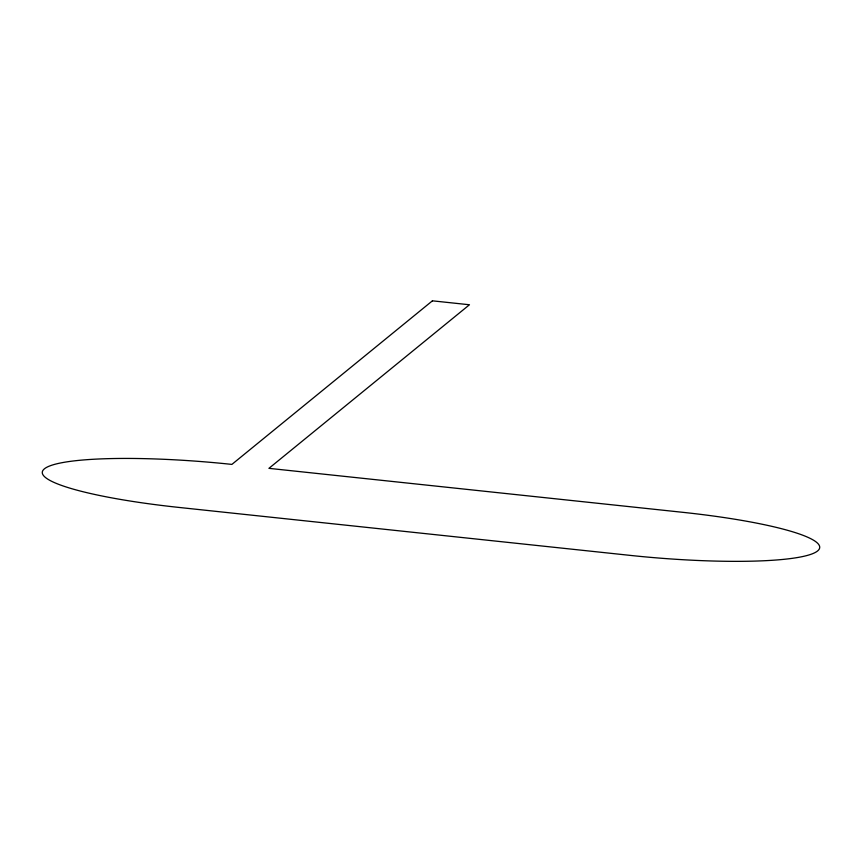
<?xml version="1.0" encoding="UTF-8"?>
<svg xmlns="http://www.w3.org/2000/svg" width="862" height="862" viewBox="0 0 862 862"><rect width="100%" height="100%" fill="white"/><g stroke="black" fill="none" stroke-linecap="round" stroke-linejoin="round"><path stroke-width="1.29" d="M432.412 300.827L231.889 464.402A163.78 23.92 4.8 0 0 44.436 468.809A163.78 23.92 4.8 0 0 179.124 507.449L630.111 555.376A163.78 23.92 4.8 0 0 817.564 550.969A163.78 23.92 4.8 0 0 682.876 512.33L268.933 468.346L469.456 304.76L432.412 300.827"/></g></svg>
